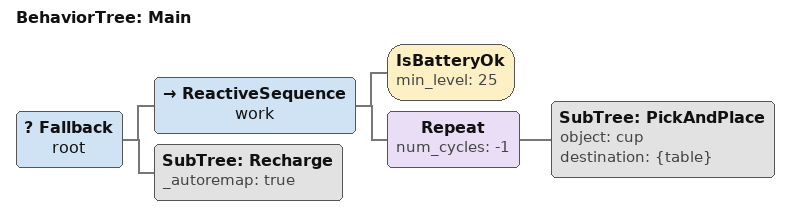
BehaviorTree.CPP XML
<?xml version="1.0" encoding="UTF-8"?>
<root BTCPP_format="4" main_tree_to_execute="Main">
  <BehaviorTree ID="Main" _description="Keeps delivering objects while the battery lasts.">
    <Fallback name="root">
      <ReactiveSequence name="work">
        <IsBatteryOk min_level="25"/>
        <Repeat num_cycles="-1">
          <SubTree ID="PickAndPlace" object="cup" destination="{table}"/>
        </Repeat>
      </ReactiveSequence>
      <SubTree ID="Recharge" _autoremap="true"/>
    </Fallback>
  </BehaviorTree>
</root>
